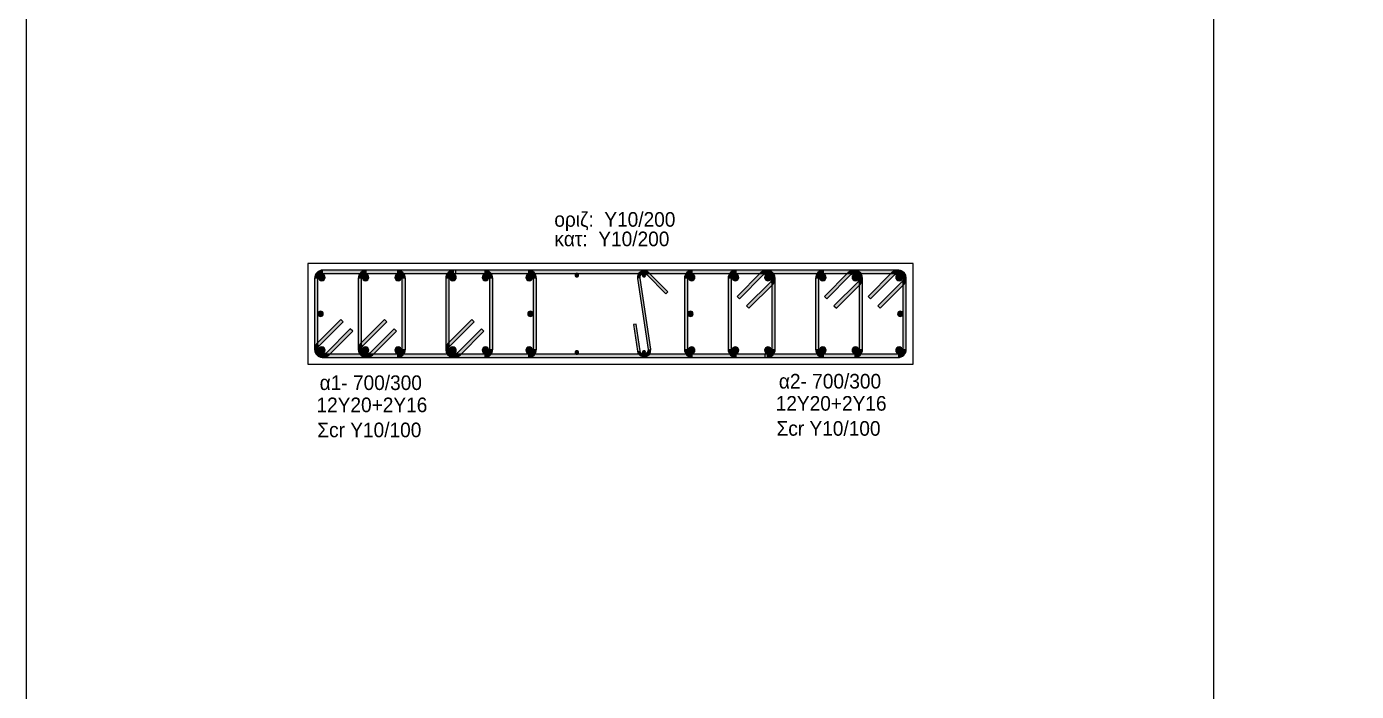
# Model space of a CAD drawing. Header units: millimetres. Extents: x -2171 to 1563, y -1758 to -1505.
# Drawn here: x -13.08 to 6.69, y -1610.18 to -1600.3 of the extents above; entities that cross this region are included whole.
import ezdxf

# ---------------------------------------------------------------- set-up
doc = ezdxf.new("R2010")
doc.units = ezdxf.units.MM
for name, color, linetype in [('-S_TEXT', 3, 'Continuous'), ('Col_Det', 7, 'Continuous'), ('Col_Det_Fill', 7, 'Continuous'), ('Geo_Col_Pro_1', 7, 'Continuous')]:
    doc.layers.add(name, color=color, linetype=linetype)
doc.styles.add('S1Arl22_b_934_161', font='arial.ttf', dxfattribs={"width": 0.933629, "height": 0.002175})

msp = doc.modelspace()

# ---------------------------------------------------------------- hatches: boundary and pattern name
at = {"layer": 'Col_Det_Fill'}
for color, points in [(252, [(-8.6741, -1603.9666), (-8.6741, -1603.9166, 0.4142136), (-8.7991, -1604.0416), (-8.7491, -1604.0416, -0.4142136)]), (12, [(-8.7418, -1604.0239, 0.4142136), (-8.6918, -1604.0739, 0.4142136), (-8.6418, -1604.0239, 0.4142136), (-8.6918, -1603.9739, 0.4142136)]), (252, [(-5.6241, -1603.9666), (-5.6241, -1603.9166), (-8.6741, -1603.9166), (-8.6741, -1603.9666)]), (252, [(-8.0241, -1603.9666), (-8.0241, -1603.9166, 0.4142136), (-8.1491, -1604.0416), (-8.0991, -1604.0416, -0.4142136)]), (56, [(-8.0918, -1604.0239, 0.4142136), (-8.0418, -1604.0739, 0.4142136), (-7.9918, -1604.0239, 0.4142136), (-8.0418, -1603.9739, 0.4142136)]), (252, [(-7.5741, -1603.9666), (-7.5741, -1603.9166), (-8.0241, -1603.9166), (-8.0241, -1603.9666)]), (56, [(-7.6065, -1604.0239, 0.4142136), (-7.5565, -1604.0739, 0.4142136), (-7.5065, -1604.0239, 0.4142136), (-7.5565, -1603.9739, 0.4142136)]), (252, [(-7.4991, -1604.0416), (-7.4491, -1604.0416, 0.4142136), (-7.5741, -1603.9166), (-7.5741, -1603.9666, -0.4142136)]), (252, [(-6.7241, -1603.9666), (-6.7241, -1603.9166, 0.4142136), (-6.8491, -1604.0416), (-6.7991, -1604.0416, -0.4142136)]), (56, [(-6.7918, -1604.0239, 0.4142136), (-6.7418, -1604.0739, 0.4142136), (-6.6918, -1604.0239, 0.4142136), (-6.7418, -1603.9739, 0.4142136)]), (252, [(-6.2741, -1603.9666), (-6.2741, -1603.9166), (-6.7241, -1603.9166), (-6.7241, -1603.9666)]), (252, [(-2.0976, -1603.9666), (-2.0976, -1603.9166), (-6.7007, -1603.9166), (-6.7007, -1603.9666)]), (56, [(-6.3065, -1604.0239, 0.4142136), (-6.2565, -1604.0739, 0.4142136), (-6.2065, -1604.0239, 0.4142136), (-6.2565, -1603.9739, 0.4142136)]), (252, [(-6.1991, -1604.0416), (-6.1491, -1604.0416, 0.4142136), (-6.2741, -1603.9166), (-6.2741, -1603.9666, -0.4142136)]), (12, [(-5.6565, -1604.0239, 0.4142136), (-5.6065, -1604.0739, 0.4142136), (-5.5565, -1604.0239, 0.4142136), (-5.6065, -1603.9739, 0.4142136)]), (252, [(-5.5491, -1604.0416), (-5.4991, -1604.0416, 0.4142136), (-5.6241, -1603.9166), (-5.6241, -1603.9666, -0.4142136)]), (133, [(-4.9239, -1603.9916, 0.4142136), (-4.8989, -1604.0166, 0.4142136), (-4.8739, -1603.9916, 0.4142136), (-4.8989, -1603.9666, 0.4142136)]), (252, [(-3.9983, -1604.0414), (-3.9587, -1604.0354, -0.7233449), (-3.857, -1603.9841), (-3.8287, -1603.9558, 0.7233449)]), (133, [(-3.9244, -1603.9916, 0.4142136), (-3.8994, -1604.0166, 0.4142136), (-3.8744, -1603.9916, 0.4142136), (-3.8994, -1603.9666, 0.4142136)]), (252, [(-3.8287, -1603.9558), (-3.857, -1603.9841), (-3.5741, -1604.267), (-3.5458, -1604.2387)]), (252, [(-3.1741, -1603.9666), (-3.1741, -1603.9166, 0.4142136), (-3.2991, -1604.0416), (-3.2491, -1604.0416, -0.4142136)]), (12, [(-3.1418, -1604.0239, 0.4142136), (-3.1918, -1603.9739, 0.4142136), (-3.2418, -1604.0239, 0.4142136), (-3.1918, -1604.0739, 0.4142136)]), (252, [(-0.1241, -1603.9666), (-0.1241, -1603.9166), (-3.1741, -1603.9166), (-3.1741, -1603.9666)]), (252, [(-2.5241, -1603.9666), (-2.5241, -1603.9166, 0.4142136), (-2.6491, -1604.0416), (-2.5991, -1604.0416, -0.4142136)]), (56, [(-2.4918, -1604.0239, 0.4142136), (-2.5418, -1603.9739, 0.4142136), (-2.5918, -1604.0239, 0.4142136), (-2.5418, -1604.0739, 0.4142136)]), (252, [(-2.0741, -1603.9666), (-2.0741, -1603.9166), (-2.5241, -1603.9166), (-2.5241, -1603.9666)]), (252, [(-2.1272, -1603.9885), (-2.1625, -1603.9532), (-2.5161, -1604.3067), (-2.4807, -1604.3421)]), (252, [(-1.9991, -1604.0416), (-1.9491, -1604.0416, 0.6681786), (-2.1625, -1603.9532), (-2.1272, -1603.9885, -0.6681786)]), (56, [(-2.0065, -1604.0239, 0.4142136), (-2.0565, -1603.9739, 0.4142136), (-2.1065, -1604.0239, 0.4142136), (-2.0565, -1604.0739, 0.4142136)]), (252, [(-2.0211, -1604.0946), (-1.9857, -1604.1299, 0.6681786), (-2.0741, -1603.9166), (-2.0741, -1603.9666, -0.6681786)]), (252, [(-1.2241, -1603.9666), (-1.2241, -1603.9166, 0.4142136), (-1.3491, -1604.0416), (-1.2991, -1604.0416, -0.4142136)]), (56, [(-1.1918, -1604.0239, 0.4142136), (-1.2418, -1603.9739, 0.4142136), (-1.2918, -1604.0239, 0.4142136), (-1.2418, -1604.0739, 0.4142136)]), (252, [(-0.7741, -1603.9666), (-0.7741, -1603.9166), (-1.2241, -1603.9166), (-1.2241, -1603.9666)]), (252, [(-0.8272, -1603.9885), (-0.8625, -1603.9532), (-1.2161, -1604.3067), (-1.1807, -1604.3421)]), (252, [(-0.6991, -1604.0416), (-0.6491, -1604.0416, 0.6681786), (-0.8625, -1603.9532), (-0.8272, -1603.9885, -0.6681786)]), (56, [(-0.7065, -1604.0239, 0.4142136), (-0.7565, -1603.9739, 0.4142136), (-0.8065, -1604.0239, 0.4142136), (-0.7565, -1604.0739, 0.4142136)]), (252, [(-0.7211, -1604.0946), (-0.6857, -1604.1299, 0.6681786), (-0.7741, -1603.9166), (-0.7741, -1603.9666, -0.6681786)]), (252, [(-0.1772, -1603.9885), (-0.2125, -1603.9532), (-0.5661, -1604.3067), (-0.5307, -1604.3421)]), (252, [(-0.0491, -1604.0416), (0.0009, -1604.0416, 0.6681786), (-0.2125, -1603.9532), (-0.1772, -1603.9885, -0.6681786)]), (12, [(-0.0565, -1604.0239, 0.4142136), (-0.1065, -1603.9739, 0.4142136), (-0.1565, -1604.0239, 0.4142136), (-0.1065, -1604.0739, 0.4142136)]), (252, [(-0.0711, -1604.0946), (-0.0357, -1604.1299, 0.6681786), (-0.1241, -1603.9166), (-0.1241, -1603.9666, -0.6681786)]), (252, [(-8.7491, -1604.0416), (-8.7991, -1604.0416), (-8.7991, -1605.0916), (-8.7491, -1605.0916)]), (252, [(-8.0991, -1604.0416), (-8.1491, -1604.0416), (-8.1491, -1605.0916), (-8.0991, -1605.0916)]), (252, [(-7.4991, -1605.0916), (-7.4491, -1605.0916), (-7.4491, -1604.0416), (-7.4991, -1604.0416)]), (252, [(-6.7991, -1604.0416), (-6.8491, -1604.0416), (-6.8491, -1605.0916), (-6.7991, -1605.0916)]), (252, [(-6.1991, -1605.0916), (-6.1491, -1605.0916), (-6.1491, -1604.0416), (-6.1991, -1604.0416)]), (252, [(-5.5491, -1605.0916), (-5.4991, -1605.0916), (-5.4991, -1604.0416), (-5.5491, -1604.0416)]), (252, [(-3.84, -1605.0977), (-3.8005, -1605.0917), (-3.9587, -1604.0354), (-3.9983, -1604.0414)]), (252, [(-3.2491, -1604.0416), (-3.2991, -1604.0416), (-3.2991, -1605.0916), (-3.2491, -1605.0916)]), (252, [(-2.5991, -1604.0416), (-2.6491, -1604.0416), (-2.6491, -1605.0916), (-2.5991, -1605.0916)]), (252, [(-2.3746, -1604.4481), (-2.3393, -1604.4835), (-1.9857, -1604.1299), (-2.0211, -1604.0946)]), (252, [(-1.9991, -1605.0916), (-1.9491, -1605.0916), (-1.9491, -1604.0416), (-1.9991, -1604.0416)]), (252, [(-1.2991, -1604.0416), (-1.3491, -1604.0416), (-1.3491, -1605.0916), (-1.2991, -1605.0916)]), (252, [(-1.0746, -1604.4481), (-1.0393, -1604.4835), (-0.6857, -1604.1299), (-0.7211, -1604.0946)]), (252, [(-0.6991, -1605.0916), (-0.6491, -1605.0916), (-0.6491, -1604.0416), (-0.6991, -1604.0416)]), (252, [(-0.4246, -1604.4481), (-0.3893, -1604.4835), (-0.0357, -1604.1299), (-0.0711, -1604.0946)]), (252, [(-0.0491, -1605.0916), (0.0009, -1605.0916), (0.0009, -1604.0416), (-0.0491, -1604.0416)]), (12, [(-8.7491, -1604.5665, 0.4142136), (-8.7091, -1604.6065, 0.4142136), (-8.6691, -1604.5665, 0.4142136), (-8.7091, -1604.5265, 0.4142136)]), (12, [(-5.6291, -1604.5665, 0.4142136), (-5.5891, -1604.6065, 0.4142136), (-5.5491, -1604.5665, 0.4142136), (-5.5891, -1604.5265, 0.4142136)]), (12, [(-3.1691, -1604.5665, 0.4142136), (-3.2091, -1604.5265, 0.4142136), (-3.2491, -1604.5665, 0.4142136), (-3.2091, -1604.6065, 0.4142136)]), (12, [(-0.0491, -1604.5665, 0.4142136), (-0.0891, -1604.5265, 0.4142136), (-0.1291, -1604.5665, 0.4142136), (-0.0891, -1604.6065, 0.4142136)]), (252, [(-8.3736, -1604.685), (-8.409, -1604.6496), (-8.7625, -1605.0032), (-8.7272, -1605.0385)]), (252, [(-7.7236, -1604.685), (-7.759, -1604.6496), (-8.1125, -1605.0032), (-8.0772, -1605.0385)]), (252, [(-6.4236, -1604.685), (-6.459, -1604.6496), (-6.8125, -1605.0032), (-6.7772, -1605.0385)]), (252, [(-4.018, -1604.7199), (-4.0575, -1604.7258), (-3.9983, -1605.1214), (-3.9587, -1605.1154)]), (252, [(-8.6211, -1605.1446), (-8.5857, -1605.1799), (-8.2322, -1604.8264), (-8.2675, -1604.791)]), (252, [(-7.9711, -1605.1446), (-7.9357, -1605.1799), (-7.5822, -1604.8264), (-7.6175, -1604.791)]), (252, [(-6.6711, -1605.1446), (-6.6357, -1605.1799), (-6.2822, -1604.8264), (-6.3175, -1604.791)]), (252, [(-8.7272, -1605.0385), (-8.7625, -1605.0032, 0.6681786), (-8.6741, -1605.2166), (-8.6741, -1605.1666, -0.6681786)]), (252, [(-8.7491, -1605.0916), (-8.7991, -1605.0916, 0.6681786), (-8.5857, -1605.1799), (-8.6211, -1605.1446, -0.6681786)]), (12, [(-8.7418, -1605.1092, 0.4142136), (-8.6918, -1605.1592, 0.4142136), (-8.6418, -1605.1092, 0.4142136), (-8.6918, -1605.0592, 0.4142136)]), (252, [(-8.0772, -1605.0385), (-8.1125, -1605.0032, 0.6681786), (-8.0241, -1605.2166), (-8.0241, -1605.1666, -0.6681786)]), (252, [(-8.0991, -1605.0916), (-8.1491, -1605.0916, 0.6681786), (-7.9357, -1605.1799), (-7.9711, -1605.1446, -0.6681786)]), (56, [(-8.0918, -1605.1092, 0.4142136), (-8.0418, -1605.1592, 0.4142136), (-7.9918, -1605.1092, 0.4142136), (-8.0418, -1605.0592, 0.4142136)]), (56, [(-7.6065, -1605.1092, 0.4142136), (-7.5565, -1605.1592, 0.4142136), (-7.5065, -1605.1092, 0.4142136), (-7.5565, -1605.0592, 0.4142136)]), (252, [(-7.5741, -1605.1666), (-7.5741, -1605.2166, 0.4142136), (-7.4491, -1605.0916), (-7.4991, -1605.0916, -0.4142136)]), (252, [(-6.7772, -1605.0385), (-6.8125, -1605.0032, 0.6681786), (-6.7241, -1605.2166), (-6.7241, -1605.1666, -0.6681786)]), (252, [(-6.7991, -1605.0916), (-6.8491, -1605.0916, 0.6681786), (-6.6357, -1605.1799), (-6.6711, -1605.1446, -0.6681786)]), (56, [(-6.7918, -1605.1092, 0.4142136), (-6.7418, -1605.1592, 0.4142136), (-6.6918, -1605.1092, 0.4142136), (-6.7418, -1605.0592, 0.4142136)]), (56, [(-6.3065, -1605.1092, 0.4142136), (-6.2565, -1605.1592, 0.4142136), (-6.2065, -1605.1092, 0.4142136), (-6.2565, -1605.0592, 0.4142136)]), (252, [(-6.2741, -1605.1666), (-6.2741, -1605.2166, 0.4142136), (-6.1491, -1605.0916), (-6.1991, -1605.0916, -0.4142136)]), (12, [(-5.6565, -1605.1092, 0.4142136), (-5.6065, -1605.1592, 0.4142136), (-5.5565, -1605.1092, 0.4142136), (-5.6065, -1605.0592, 0.4142136)]), (252, [(-5.6241, -1605.1666), (-5.6241, -1605.2166, 0.4142136), (-5.4991, -1605.0916), (-5.5491, -1605.0916, -0.4142136)]), (133, [(-4.9239, -1605.1416, 0.4142136), (-4.8989, -1605.1666, 0.4142136), (-4.8739, -1605.1416, 0.4142136), (-4.8989, -1605.1166, 0.4142136)]), (252, [(-3.9587, -1605.1154), (-3.9983, -1605.1214, 1), (-3.8005, -1605.0917), (-3.84, -1605.0977, -1)]), (133, [(-3.9244, -1605.1416, 0.4142136), (-3.8994, -1605.1666, 0.4142136), (-3.8744, -1605.1416, 0.4142136), (-3.8994, -1605.1166, 0.4142136)]), (252, [(-3.2491, -1605.0916), (-3.2991, -1605.0916, 0.4142136), (-3.1741, -1605.2166), (-3.1741, -1605.1666, -0.4142136)]), (12, [(-3.1418, -1605.1092, 0.4142136), (-3.1918, -1605.0592, 0.4142136), (-3.2418, -1605.1092, 0.4142136), (-3.1918, -1605.1592, 0.4142136)]), (252, [(-2.5991, -1605.0916), (-2.6491, -1605.0916, 0.4142136), (-2.5241, -1605.2166), (-2.5241, -1605.1666, -0.4142136)]), (56, [(-2.4918, -1605.1092, 0.4142136), (-2.5418, -1605.0592, 0.4142136), (-2.5918, -1605.1092, 0.4142136), (-2.5418, -1605.1592, 0.4142136)]), (56, [(-2.0065, -1605.1092, 0.4142136), (-2.0565, -1605.0592, 0.4142136), (-2.1065, -1605.1092, 0.4142136), (-2.0565, -1605.1592, 0.4142136)]), (252, [(-2.0741, -1605.1666), (-2.0741, -1605.2166, 0.4142136), (-1.9491, -1605.0916), (-1.9991, -1605.0916, -0.4142136)]), (252, [(-1.2991, -1605.0916), (-1.3491, -1605.0916, 0.4142136), (-1.2241, -1605.2166), (-1.2241, -1605.1666, -0.4142136)]), (56, [(-1.1918, -1605.1092, 0.4142136), (-1.2418, -1605.0592, 0.4142136), (-1.2918, -1605.1092, 0.4142136), (-1.2418, -1605.1592, 0.4142136)]), (56, [(-0.7065, -1605.1092, 0.4142136), (-0.7565, -1605.0592, 0.4142136), (-0.8065, -1605.1092, 0.4142136), (-0.7565, -1605.1592, 0.4142136)]), (252, [(-0.7741, -1605.1666), (-0.7741, -1605.2166, 0.4142136), (-0.6491, -1605.0916), (-0.6991, -1605.0916, -0.4142136)]), (12, [(-0.0565, -1605.1092, 0.4142136), (-0.1065, -1605.0592, 0.4142136), (-0.1565, -1605.1092, 0.4142136), (-0.1065, -1605.1592, 0.4142136)]), (252, [(-0.1241, -1605.1666), (-0.1241, -1605.2166, 0.4142136), (0.0009, -1605.0916), (-0.0491, -1605.0916, -0.4142136)]), (252, [(-8.6741, -1605.1666), (-8.6741, -1605.2166), (-5.6241, -1605.2166), (-5.6241, -1605.1666)]), (252, [(-8.0241, -1605.1666), (-8.0241, -1605.2166), (-7.5741, -1605.2166), (-7.5741, -1605.1666)]), (252, [(-6.7241, -1605.1666), (-6.7241, -1605.2166), (-6.2741, -1605.2166), (-6.2741, -1605.1666)]), (252, [(-6.7007, -1605.1666), (-6.7007, -1605.2166), (-2.0976, -1605.2166), (-2.0976, -1605.1666)]), (252, [(-3.1741, -1605.1666), (-3.1741, -1605.2166), (-0.1241, -1605.2166), (-0.1241, -1605.1666)]), (252, [(-2.5241, -1605.1666), (-2.5241, -1605.2166), (-2.0741, -1605.2166), (-2.0741, -1605.1666)]), (252, [(-1.2241, -1605.1666), (-1.2241, -1605.2166), (-0.7741, -1605.2166), (-0.7741, -1605.1666)])]:
    msp.add_hatch(color=color, dxfattribs=at).paths.add_polyline_path(points)

# ---------------------------------------------------------------- linework, layer by layer
at = {"layer": '-S_TEXT', "ltscale": 5}
msp.add_lwpolyline([(-13.0812, -1590.2497), (45.0662, -1590.2497), (45.0662, -1630.2944), (-13.0812, -1630.2944)], close=True, dxfattribs=at)
at = {"layer": 'Col_Det', "color": 7}
for points in [[(0.1009, -1603.8166), (-8.8991, -1603.8166)], [(-8.8991, -1603.8166), (-8.8991, -1605.3166)], [(-5.6241, -1603.9166), (-8.6741, -1603.9166)], [(-8.6741, -1603.9666), (-5.6241, -1603.9666)], [(-7.5741, -1603.9166), (-8.0241, -1603.9166)], [(-8.0241, -1603.9666), (-7.5741, -1603.9666)], [(-6.2741, -1603.9166), (-6.7241, -1603.9166)], [(-6.7241, -1603.9666), (-6.2741, -1603.9666)], [(-2.0976, -1603.9166), (-6.7007, -1603.9166)], [(-6.7007, -1603.9166), (-6.7007, -1603.9666)], [(-6.7007, -1603.9666), (-2.0976, -1603.9666)], [(-3.5458, -1604.2387), (-3.8287, -1603.9558)], [(-0.1241, -1603.9166), (-3.1741, -1603.9166)], [(-3.1741, -1603.9666), (-0.1241, -1603.9666)], [(-2.0741, -1603.9166), (-2.5241, -1603.9166)], [(-2.5241, -1603.9666), (-2.0741, -1603.9666)], [(-2.1625, -1603.9532), (-2.5161, -1604.3067)], [(-2.0976, -1603.9666), (-2.0976, -1603.9166)], [(-0.7741, -1603.9166), (-1.2241, -1603.9166)], [(-1.2241, -1603.9666), (-0.7741, -1603.9666)], [(-0.8625, -1603.9532), (-1.2161, -1604.3067)], [(-0.2125, -1603.9532), (-0.5661, -1604.3067)], [(0.1009, -1605.3166), (0.1009, -1603.8166)], [(-8.7991, -1604.0416), (-8.7991, -1605.0916)], [(-8.7491, -1605.0916), (-8.7491, -1604.0416)], [(-8.1491, -1604.0416), (-8.1491, -1605.0916)], [(-8.0991, -1605.0916), (-8.0991, -1604.0416)], [(-7.4991, -1604.0416), (-7.4991, -1605.0916)], [(-7.4491, -1605.0916), (-7.4491, -1604.0416)], [(-6.8491, -1604.0416), (-6.8491, -1605.0916)], [(-6.7991, -1605.0916), (-6.7991, -1604.0416)], [(-6.1991, -1604.0416), (-6.1991, -1605.0916)], [(-6.1491, -1605.0916), (-6.1491, -1604.0416)], [(-5.5491, -1604.0416), (-5.5491, -1605.0916)], [(-5.4991, -1605.0916), (-5.4991, -1604.0416)], [(-3.9983, -1604.0414), (-3.84, -1605.0977)], [(-3.8005, -1605.0917), (-3.9587, -1604.0354)], [(-3.857, -1603.9841), (-3.5741, -1604.267)], [(-3.2991, -1604.0416), (-3.2991, -1605.0916)], [(-3.2491, -1605.0916), (-3.2491, -1604.0416)], [(-2.6491, -1604.0416), (-2.6491, -1605.0916)], [(-2.5991, -1605.0916), (-2.5991, -1604.0416)], [(-2.4807, -1604.3421), (-2.1272, -1603.9885)], [(-2.0211, -1604.0946), (-2.3746, -1604.4481)], [(-2.3393, -1604.4835), (-1.9857, -1604.1299)], [(-1.9991, -1604.0416), (-1.9991, -1605.0916)], [(-1.9491, -1605.0916), (-1.9491, -1604.0416)], [(-1.3491, -1604.0416), (-1.3491, -1605.0916)], [(-1.2991, -1605.0916), (-1.2991, -1604.0416)], [(-1.1807, -1604.3421), (-0.8272, -1603.9885)], [(-0.7211, -1604.0946), (-1.0746, -1604.4481)], [(-1.0393, -1604.4835), (-0.6857, -1604.1299)], [(-0.6991, -1604.0416), (-0.6991, -1605.0916)], [(-0.6491, -1605.0916), (-0.6491, -1604.0416)], [(-0.5307, -1604.3421), (-0.1772, -1603.9885)], [(-0.0711, -1604.0946), (-0.4246, -1604.4481)], [(-0.3893, -1604.4835), (-0.0357, -1604.1299)], [(-0.0491, -1604.0416), (-0.0491, -1605.0916)], [(0.0009, -1605.0916), (0.0009, -1604.0416)], [(-3.5741, -1604.267), (-3.5458, -1604.2387)], [(-2.5161, -1604.3067), (-2.4807, -1604.3421)], [(-1.2161, -1604.3067), (-1.1807, -1604.3421)], [(-0.5661, -1604.3067), (-0.5307, -1604.3421)], [(-2.3746, -1604.4481), (-2.3393, -1604.4835)], [(-1.0746, -1604.4481), (-1.0393, -1604.4835)], [(-0.4246, -1604.4481), (-0.3893, -1604.4835)], [(-8.409, -1604.6496), (-8.7625, -1605.0032)], [(-8.7272, -1605.0385), (-8.3736, -1604.685)], [(-8.3736, -1604.685), (-8.409, -1604.6496)], [(-7.759, -1604.6496), (-8.1125, -1605.0032)], [(-8.0772, -1605.0385), (-7.7236, -1604.685)], [(-7.7236, -1604.685), (-7.759, -1604.6496)], [(-6.459, -1604.6496), (-6.8125, -1605.0032)], [(-6.7772, -1605.0385), (-6.4236, -1604.685)], [(-6.4236, -1604.685), (-6.459, -1604.6496)], [(-4.018, -1604.7199), (-4.0575, -1604.7258)], [(-4.0575, -1604.7258), (-3.9983, -1605.1214)], [(-3.9587, -1605.1154), (-4.018, -1604.7199)], [(-8.2675, -1604.791), (-8.6211, -1605.1446)], [(-8.5857, -1605.1799), (-8.2322, -1604.8264)], [(-8.2322, -1604.8264), (-8.2675, -1604.791)], [(-7.6175, -1604.791), (-7.9711, -1605.1446)], [(-7.9357, -1605.1799), (-7.5822, -1604.8264)], [(-7.5822, -1604.8264), (-7.6175, -1604.791)], [(-6.3175, -1604.791), (-6.6711, -1605.1446)], [(-6.6357, -1605.1799), (-6.2822, -1604.8264)], [(-6.2822, -1604.8264), (-6.3175, -1604.791)], [(-8.8991, -1605.3166), (0.1009, -1605.3166)], [(-5.6241, -1605.1666), (-8.6741, -1605.1666)], [(-8.6741, -1605.2166), (-5.6241, -1605.2166)], [(-7.5741, -1605.1666), (-8.0241, -1605.1666)], [(-8.0241, -1605.2166), (-7.5741, -1605.2166)], [(-6.2741, -1605.1666), (-6.7241, -1605.1666)], [(-6.7241, -1605.2166), (-6.2741, -1605.2166)], [(-6.7007, -1605.1666), (-6.7007, -1605.2166)], [(-2.0976, -1605.1666), (-6.7007, -1605.1666)], [(-6.7007, -1605.2166), (-2.0976, -1605.2166)], [(-0.1241, -1605.1666), (-3.1741, -1605.1666)], [(-3.1741, -1605.2166), (-0.1241, -1605.2166)], [(-2.0741, -1605.1666), (-2.5241, -1605.1666)], [(-2.5241, -1605.2166), (-2.0741, -1605.2166)], [(-2.0976, -1605.2166), (-2.0976, -1605.1666)], [(-0.7741, -1605.1666), (-1.2241, -1605.1666)], [(-1.2241, -1605.2166), (-0.7741, -1605.2166)]]:
    msp.add_lwpolyline(points, dxfattribs=at)
for points in [[(-8.6741, -1603.9166, 0.4142136), (-8.7991, -1604.0416)], [(-8.7491, -1604.0416, -0.4142136), (-8.6741, -1603.9666, -0.4142136)], [(-8.6918, -1603.9739, 0.4142136), (-8.7418, -1604.0239, 0.4142136)], [(-8.6418, -1604.0239, 0.4142136), (-8.6918, -1603.9739, 0.4142136)], [(-8.0241, -1603.9166, 0.4142136), (-8.1491, -1604.0416)], [(-8.0991, -1604.0416, -0.4142136), (-8.0241, -1603.9666, -0.4142136)], [(-8.0418, -1603.9739, 0.4142136), (-8.0918, -1604.0239, 0.4142136)], [(-7.9918, -1604.0239, 0.4142136), (-8.0418, -1603.9739, 0.4142136)], [(-7.5565, -1603.9739, 0.4142136), (-7.6065, -1604.0239, 0.4142136)], [(-7.4491, -1604.0416, 0.4142136), (-7.5741, -1603.9166)], [(-7.5741, -1603.9666, -0.4142136), (-7.4991, -1604.0416, -0.4142136)], [(-7.5065, -1604.0239, 0.4142136), (-7.5565, -1603.9739, 0.4142136)], [(-6.7241, -1603.9166, 0.4142136), (-6.8491, -1604.0416)], [(-6.7991, -1604.0416, -0.4142136), (-6.7241, -1603.9666, -0.4142136)], [(-6.7418, -1603.9739, 0.4142136), (-6.7918, -1604.0239, 0.4142136)], [(-6.6918, -1604.0239, 0.4142136), (-6.7418, -1603.9739, 0.4142136)], [(-6.2565, -1603.9739, 0.4142136), (-6.3065, -1604.0239, 0.4142136)], [(-6.1491, -1604.0416, 0.4142136), (-6.2741, -1603.9166)], [(-6.2741, -1603.9666, -0.4142136), (-6.1991, -1604.0416, -0.4142136)], [(-6.2065, -1604.0239, 0.4142136), (-6.2565, -1603.9739, 0.4142136)], [(-5.6065, -1603.9739, 0.4142136), (-5.6565, -1604.0239, 0.4142136)], [(-5.4991, -1604.0416, 0.4142136), (-5.6241, -1603.9166)], [(-5.6241, -1603.9666, -0.4142136), (-5.5491, -1604.0416, -0.4142136)], [(-5.5565, -1604.0239, 0.4142136), (-5.6065, -1603.9739, 0.4142136)], [(-4.8989, -1603.9666, 0.4142136), (-4.9239, -1603.9916, 0.4142136)], [(-4.8739, -1603.9916, 0.4142136), (-4.8989, -1603.9666, 0.4142136)], [(-3.8287, -1603.9558, 0.7233449), (-3.9983, -1604.0414, 0.7233449)], [(-3.9587, -1604.0354, -0.7233449), (-3.857, -1603.9841)], [(-3.8994, -1603.9666, 0.4142136), (-3.9244, -1603.9916, 0.4142136)], [(-3.8744, -1603.9916, 0.4142136), (-3.8994, -1603.9666, 0.4142136)], [(-3.1741, -1603.9166, 0.4142136), (-3.2991, -1604.0416)], [(-3.2491, -1604.0416, -0.4142136), (-3.1741, -1603.9666, -0.4142136)], [(-3.1918, -1603.9739, 0.4142136), (-3.2418, -1604.0239, 0.4142136)], [(-3.1418, -1604.0239, 0.4142136), (-3.1918, -1603.9739, 0.4142136)], [(-2.5241, -1603.9166, 0.4142136), (-2.6491, -1604.0416)], [(-2.5991, -1604.0416, -0.4142136), (-2.5241, -1603.9666, -0.4142136)], [(-2.5418, -1603.9739, 0.4142136), (-2.5918, -1604.0239, 0.4142136)], [(-2.4918, -1604.0239, 0.4142136), (-2.5418, -1603.9739, 0.4142136)], [(-1.9491, -1604.0416, 0.6681786), (-2.1625, -1603.9532)], [(-2.1272, -1603.9885, -0.6681786), (-1.9991, -1604.0416, -0.6681786)], [(-2.0565, -1603.9739, 0.4142136), (-2.1065, -1604.0239, 0.4142136)], [(-1.9857, -1604.1299, 0.6681786), (-2.0741, -1603.9166)], [(-2.0741, -1603.9666, -0.6681786), (-2.0211, -1604.0946, -0.6681786)], [(-2.0065, -1604.0239, 0.4142136), (-2.0565, -1603.9739, 0.4142136)], [(-1.2241, -1603.9166, 0.4142136), (-1.3491, -1604.0416)], [(-1.2991, -1604.0416, -0.4142136), (-1.2241, -1603.9666, -0.4142136)], [(-1.2418, -1603.9739, 0.4142136), (-1.2918, -1604.0239, 0.4142136)], [(-1.1918, -1604.0239, 0.4142136), (-1.2418, -1603.9739, 0.4142136)], [(-0.6491, -1604.0416, 0.6681786), (-0.8625, -1603.9532)], [(-0.8272, -1603.9885, -0.6681786), (-0.6991, -1604.0416, -0.6681786)], [(-0.7565, -1603.9739, 0.4142136), (-0.8065, -1604.0239, 0.4142136)], [(-0.6857, -1604.1299, 0.6681786), (-0.7741, -1603.9166)], [(-0.7741, -1603.9666, -0.6681786), (-0.7211, -1604.0946, -0.6681786)], [(-0.7065, -1604.0239, 0.4142136), (-0.7565, -1603.9739, 0.4142136)], [(0.0009, -1604.0416, 0.6681786), (-0.2125, -1603.9532)], [(-0.1772, -1603.9885, -0.6681786), (-0.0491, -1604.0416, -0.6681786)], [(-0.1065, -1603.9739, 0.4142136), (-0.1565, -1604.0239, 0.4142136)], [(-0.0357, -1604.1299, 0.6681786), (-0.1241, -1603.9166)], [(-0.1241, -1603.9666, -0.6681786), (-0.0711, -1604.0946, -0.6681786)], [(-0.0565, -1604.0239, 0.4142136), (-0.1065, -1603.9739, 0.4142136)], [(-8.7418, -1604.0239, 0.4142136), (-8.6918, -1604.0739, 0.4142136)], [(-8.6918, -1604.0739, 0.4142136), (-8.6418, -1604.0239, 0.4142136)], [(-8.0918, -1604.0239, 0.4142136), (-8.0418, -1604.0739, 0.4142136)], [(-8.0418, -1604.0739, 0.4142136), (-7.9918, -1604.0239, 0.4142136)], [(-7.6065, -1604.0239, 0.4142136), (-7.5565, -1604.0739, 0.4142136)], [(-7.5565, -1604.0739, 0.4142136), (-7.5065, -1604.0239, 0.4142136)], [(-6.7918, -1604.0239, 0.4142136), (-6.7418, -1604.0739, 0.4142136)], [(-6.7418, -1604.0739, 0.4142136), (-6.6918, -1604.0239, 0.4142136)], [(-6.3065, -1604.0239, 0.4142136), (-6.2565, -1604.0739, 0.4142136)], [(-6.2565, -1604.0739, 0.4142136), (-6.2065, -1604.0239, 0.4142136)], [(-5.6565, -1604.0239, 0.4142136), (-5.6065, -1604.0739, 0.4142136)], [(-5.6065, -1604.0739, 0.4142136), (-5.5565, -1604.0239, 0.4142136)], [(-4.9239, -1603.9916, 0.4142136), (-4.8989, -1604.0166, 0.4142136)], [(-4.8989, -1604.0166, 0.4142136), (-4.8739, -1603.9916, 0.4142136)], [(-3.9244, -1603.9916, 0.4142136), (-3.8994, -1604.0166, 0.4142136)], [(-3.8994, -1604.0166, 0.4142136), (-3.8744, -1603.9916, 0.4142136)], [(-3.2418, -1604.0239, 0.4142136), (-3.1918, -1604.0739, 0.4142136)], [(-3.1918, -1604.0739, 0.4142136), (-3.1418, -1604.0239, 0.4142136)], [(-2.5918, -1604.0239, 0.4142136), (-2.5418, -1604.0739, 0.4142136)], [(-2.5418, -1604.0739, 0.4142136), (-2.4918, -1604.0239, 0.4142136)], [(-2.1065, -1604.0239, 0.4142136), (-2.0565, -1604.0739, 0.4142136)], [(-2.0565, -1604.0739, 0.4142136), (-2.0065, -1604.0239, 0.4142136)], [(-1.2918, -1604.0239, 0.4142136), (-1.2418, -1604.0739, 0.4142136)], [(-1.2418, -1604.0739, 0.4142136), (-1.1918, -1604.0239, 0.4142136)], [(-0.8065, -1604.0239, 0.4142136), (-0.7565, -1604.0739, 0.4142136)], [(-0.7565, -1604.0739, 0.4142136), (-0.7065, -1604.0239, 0.4142136)], [(-0.1565, -1604.0239, 0.4142136), (-0.1065, -1604.0739, 0.4142136)], [(-0.1065, -1604.0739, 0.4142136), (-0.0565, -1604.0239, 0.4142136)], [(-8.7091, -1604.5265, 0.4142136), (-8.7491, -1604.5665, 0.4142136)], [(-8.7491, -1604.5665, 0.4142136), (-8.7091, -1604.6065, 0.4142136)], [(-8.6691, -1604.5665, 0.4142136), (-8.7091, -1604.5265, 0.4142136)], [(-8.7091, -1604.6065, 0.4142136), (-8.6691, -1604.5665, 0.4142136)], [(-5.5891, -1604.5265, 0.4142136), (-5.6291, -1604.5665, 0.4142136)], [(-5.6291, -1604.5665, 0.4142136), (-5.5891, -1604.6065, 0.4142136)], [(-5.5491, -1604.5665, 0.4142136), (-5.5891, -1604.5265, 0.4142136)], [(-5.5891, -1604.6065, 0.4142136), (-5.5491, -1604.5665, 0.4142136)], [(-3.2091, -1604.5265, 0.4142136), (-3.2491, -1604.5665, 0.4142136)], [(-3.2491, -1604.5665, 0.4142136), (-3.2091, -1604.6065, 0.4142136)], [(-3.1691, -1604.5665, 0.4142136), (-3.2091, -1604.5265, 0.4142136)], [(-3.2091, -1604.6065, 0.4142136), (-3.1691, -1604.5665, 0.4142136)], [(-0.0891, -1604.5265, 0.4142136), (-0.1291, -1604.5665, 0.4142136)], [(-0.1291, -1604.5665, 0.4142136), (-0.0891, -1604.6065, 0.4142136)], [(-0.0491, -1604.5665, 0.4142136), (-0.0891, -1604.5265, 0.4142136)], [(-0.0891, -1604.6065, 0.4142136), (-0.0491, -1604.5665, 0.4142136)], [(-8.7625, -1605.0032, 0.6681786), (-8.6741, -1605.2166)], [(-8.7991, -1605.0916, 0.6681786), (-8.5857, -1605.1799)], [(-8.6741, -1605.1666, -0.6681786), (-8.7272, -1605.0385, -0.6681786)], [(-8.6211, -1605.1446, -0.6681786), (-8.7491, -1605.0916, -0.6681786)], [(-8.6918, -1605.0592, 0.4142136), (-8.7418, -1605.1092, 0.4142136)], [(-8.7418, -1605.1092, 0.4142136), (-8.6918, -1605.1592, 0.4142136)], [(-8.6418, -1605.1092, 0.4142136), (-8.6918, -1605.0592, 0.4142136)], [(-8.6918, -1605.1592, 0.4142136), (-8.6418, -1605.1092, 0.4142136)], [(-8.1125, -1605.0032, 0.6681786), (-8.0241, -1605.2166)], [(-8.1491, -1605.0916, 0.6681786), (-7.9357, -1605.1799)], [(-8.0241, -1605.1666, -0.6681786), (-8.0772, -1605.0385, -0.6681786)], [(-7.9711, -1605.1446, -0.6681786), (-8.0991, -1605.0916, -0.6681786)], [(-8.0418, -1605.0592, 0.4142136), (-8.0918, -1605.1092, 0.4142136)], [(-8.0918, -1605.1092, 0.4142136), (-8.0418, -1605.1592, 0.4142136)], [(-7.9918, -1605.1092, 0.4142136), (-8.0418, -1605.0592, 0.4142136)], [(-8.0418, -1605.1592, 0.4142136), (-7.9918, -1605.1092, 0.4142136)], [(-7.5565, -1605.0592, 0.4142136), (-7.6065, -1605.1092, 0.4142136)], [(-7.6065, -1605.1092, 0.4142136), (-7.5565, -1605.1592, 0.4142136)], [(-7.5741, -1605.2166, 0.4142136), (-7.4491, -1605.0916)], [(-7.4991, -1605.0916, -0.4142136), (-7.5741, -1605.1666, -0.4142136)], [(-7.5065, -1605.1092, 0.4142136), (-7.5565, -1605.0592, 0.4142136)], [(-7.5565, -1605.1592, 0.4142136), (-7.5065, -1605.1092, 0.4142136)], [(-6.8125, -1605.0032, 0.6681786), (-6.7241, -1605.2166)], [(-6.8491, -1605.0916, 0.6681786), (-6.6357, -1605.1799)], [(-6.7241, -1605.1666, -0.6681786), (-6.7772, -1605.0385, -0.6681786)], [(-6.6711, -1605.1446, -0.6681786), (-6.7991, -1605.0916, -0.6681786)], [(-6.7418, -1605.0592, 0.4142136), (-6.7918, -1605.1092, 0.4142136)], [(-6.7918, -1605.1092, 0.4142136), (-6.7418, -1605.1592, 0.4142136)], [(-6.6918, -1605.1092, 0.4142136), (-6.7418, -1605.0592, 0.4142136)], [(-6.7418, -1605.1592, 0.4142136), (-6.6918, -1605.1092, 0.4142136)], [(-6.2565, -1605.0592, 0.4142136), (-6.3065, -1605.1092, 0.4142136)], [(-6.3065, -1605.1092, 0.4142136), (-6.2565, -1605.1592, 0.4142136)], [(-6.2741, -1605.2166, 0.4142136), (-6.1491, -1605.0916)], [(-6.1991, -1605.0916, -0.4142136), (-6.2741, -1605.1666, -0.4142136)], [(-6.2065, -1605.1092, 0.4142136), (-6.2565, -1605.0592, 0.4142136)], [(-6.2565, -1605.1592, 0.4142136), (-6.2065, -1605.1092, 0.4142136)], [(-5.6065, -1605.0592, 0.4142136), (-5.6565, -1605.1092, 0.4142136)], [(-5.6565, -1605.1092, 0.4142136), (-5.6065, -1605.1592, 0.4142136)], [(-5.6241, -1605.2166, 0.4142136), (-5.4991, -1605.0916)], [(-5.5491, -1605.0916, -0.4142136), (-5.6241, -1605.1666, -0.4142136)], [(-5.5565, -1605.1092, 0.4142136), (-5.6065, -1605.0592, 0.4142136)], [(-5.6065, -1605.1592, 0.4142136), (-5.5565, -1605.1092, 0.4142136)], [(-4.8989, -1605.1166, 0.4142136), (-4.9239, -1605.1416, 0.4142136)], [(-4.9239, -1605.1416, 0.4142136), (-4.8989, -1605.1666, 0.4142136)], [(-4.8739, -1605.1416, 0.4142136), (-4.8989, -1605.1166, 0.4142136)], [(-4.8989, -1605.1666, 0.4142136), (-4.8739, -1605.1416, 0.4142136)], [(-3.9983, -1605.1214, 1), (-3.8005, -1605.0917)], [(-3.84, -1605.0977, -1), (-3.9587, -1605.1154, -1)], [(-3.8994, -1605.1166, 0.4142136), (-3.9244, -1605.1416, 0.4142136)], [(-3.9244, -1605.1416, 0.4142136), (-3.8994, -1605.1666, 0.4142136)], [(-3.8744, -1605.1416, 0.4142136), (-3.8994, -1605.1166, 0.4142136)], [(-3.8994, -1605.1666, 0.4142136), (-3.8744, -1605.1416, 0.4142136)], [(-3.2991, -1605.0916, 0.4142136), (-3.1741, -1605.2166)], [(-3.1741, -1605.1666, -0.4142136), (-3.2491, -1605.0916, -0.4142136)], [(-3.1918, -1605.0592, 0.4142136), (-3.2418, -1605.1092, 0.4142136)], [(-3.2418, -1605.1092, 0.4142136), (-3.1918, -1605.1592, 0.4142136)], [(-3.1418, -1605.1092, 0.4142136), (-3.1918, -1605.0592, 0.4142136)], [(-3.1918, -1605.1592, 0.4142136), (-3.1418, -1605.1092, 0.4142136)], [(-2.6491, -1605.0916, 0.4142136), (-2.5241, -1605.2166)], [(-2.5241, -1605.1666, -0.4142136), (-2.5991, -1605.0916, -0.4142136)], [(-2.5418, -1605.0592, 0.4142136), (-2.5918, -1605.1092, 0.4142136)], [(-2.5918, -1605.1092, 0.4142136), (-2.5418, -1605.1592, 0.4142136)], [(-2.4918, -1605.1092, 0.4142136), (-2.5418, -1605.0592, 0.4142136)], [(-2.5418, -1605.1592, 0.4142136), (-2.4918, -1605.1092, 0.4142136)], [(-2.0565, -1605.0592, 0.4142136), (-2.1065, -1605.1092, 0.4142136)], [(-2.1065, -1605.1092, 0.4142136), (-2.0565, -1605.1592, 0.4142136)], [(-2.0741, -1605.2166, 0.4142136), (-1.9491, -1605.0916)], [(-1.9991, -1605.0916, -0.4142136), (-2.0741, -1605.1666, -0.4142136)], [(-2.0065, -1605.1092, 0.4142136), (-2.0565, -1605.0592, 0.4142136)], [(-2.0565, -1605.1592, 0.4142136), (-2.0065, -1605.1092, 0.4142136)], [(-1.3491, -1605.0916, 0.4142136), (-1.2241, -1605.2166)], [(-1.2241, -1605.1666, -0.4142136), (-1.2991, -1605.0916, -0.4142136)], [(-1.2418, -1605.0592, 0.4142136), (-1.2918, -1605.1092, 0.4142136)], [(-1.2918, -1605.1092, 0.4142136), (-1.2418, -1605.1592, 0.4142136)], [(-1.1918, -1605.1092, 0.4142136), (-1.2418, -1605.0592, 0.4142136)], [(-1.2418, -1605.1592, 0.4142136), (-1.1918, -1605.1092, 0.4142136)], [(-0.7565, -1605.0592, 0.4142136), (-0.8065, -1605.1092, 0.4142136)], [(-0.8065, -1605.1092, 0.4142136), (-0.7565, -1605.1592, 0.4142136)], [(-0.7741, -1605.2166, 0.4142136), (-0.6491, -1605.0916)], [(-0.6991, -1605.0916, -0.4142136), (-0.7741, -1605.1666, -0.4142136)], [(-0.7065, -1605.1092, 0.4142136), (-0.7565, -1605.0592, 0.4142136)], [(-0.7565, -1605.1592, 0.4142136), (-0.7065, -1605.1092, 0.4142136)], [(-0.1065, -1605.0592, 0.4142136), (-0.1565, -1605.1092, 0.4142136)], [(-0.1565, -1605.1092, 0.4142136), (-0.1065, -1605.1592, 0.4142136)], [(-0.1241, -1605.2166, 0.4142136), (0.0009, -1605.0916)], [(-0.0491, -1605.0916, -0.4142136), (-0.1241, -1605.1666, -0.4142136)], [(-0.0565, -1605.1092, 0.4142136), (-0.1065, -1605.0592, 0.4142136)], [(-0.1065, -1605.1592, 0.4142136), (-0.0565, -1605.1092, 0.4142136)]]:
    msp.add_lwpolyline(points, format="xyb", dxfattribs=at)
at = {"layer": 'Geo_Col_Pro_1', "color": 4, "linetype": 'Continuous', "ltscale": 0.5}
msp.add_line((4.5675, -1590.2497), (4.5675, -1610.5817), dxfattribs=at)

# ---------------------------------------------------------------- texts
at = {"layer": 'Col_Det', "color": 7, "style": 'S1Arl22_b_934_161', "width": 0.933629}
for s, p in [('οριζ:  Y10/200', (-5.2335, -1603.2711)), ('κατ:  Y10/200', (-5.2335, -1603.5611)), (' α1- 700/300', (-8.8017, -1605.6996)), (' α2- 700/300', (-1.9729, -1605.6774)), ('12Y20+2Y16', (-8.7703, -1606.0291)), ('12Y20+2Y16', (-1.9414, -1606.0069)), ('Σcr Y10/100', (-8.7584, -1606.4016)), ('Σcr Y10/100', (-1.9296, -1606.3794))]:
    msp.add_text(s, height=0.2175, dxfattribs=at).set_placement(p)

doc.saveas('drawing.dxf')
